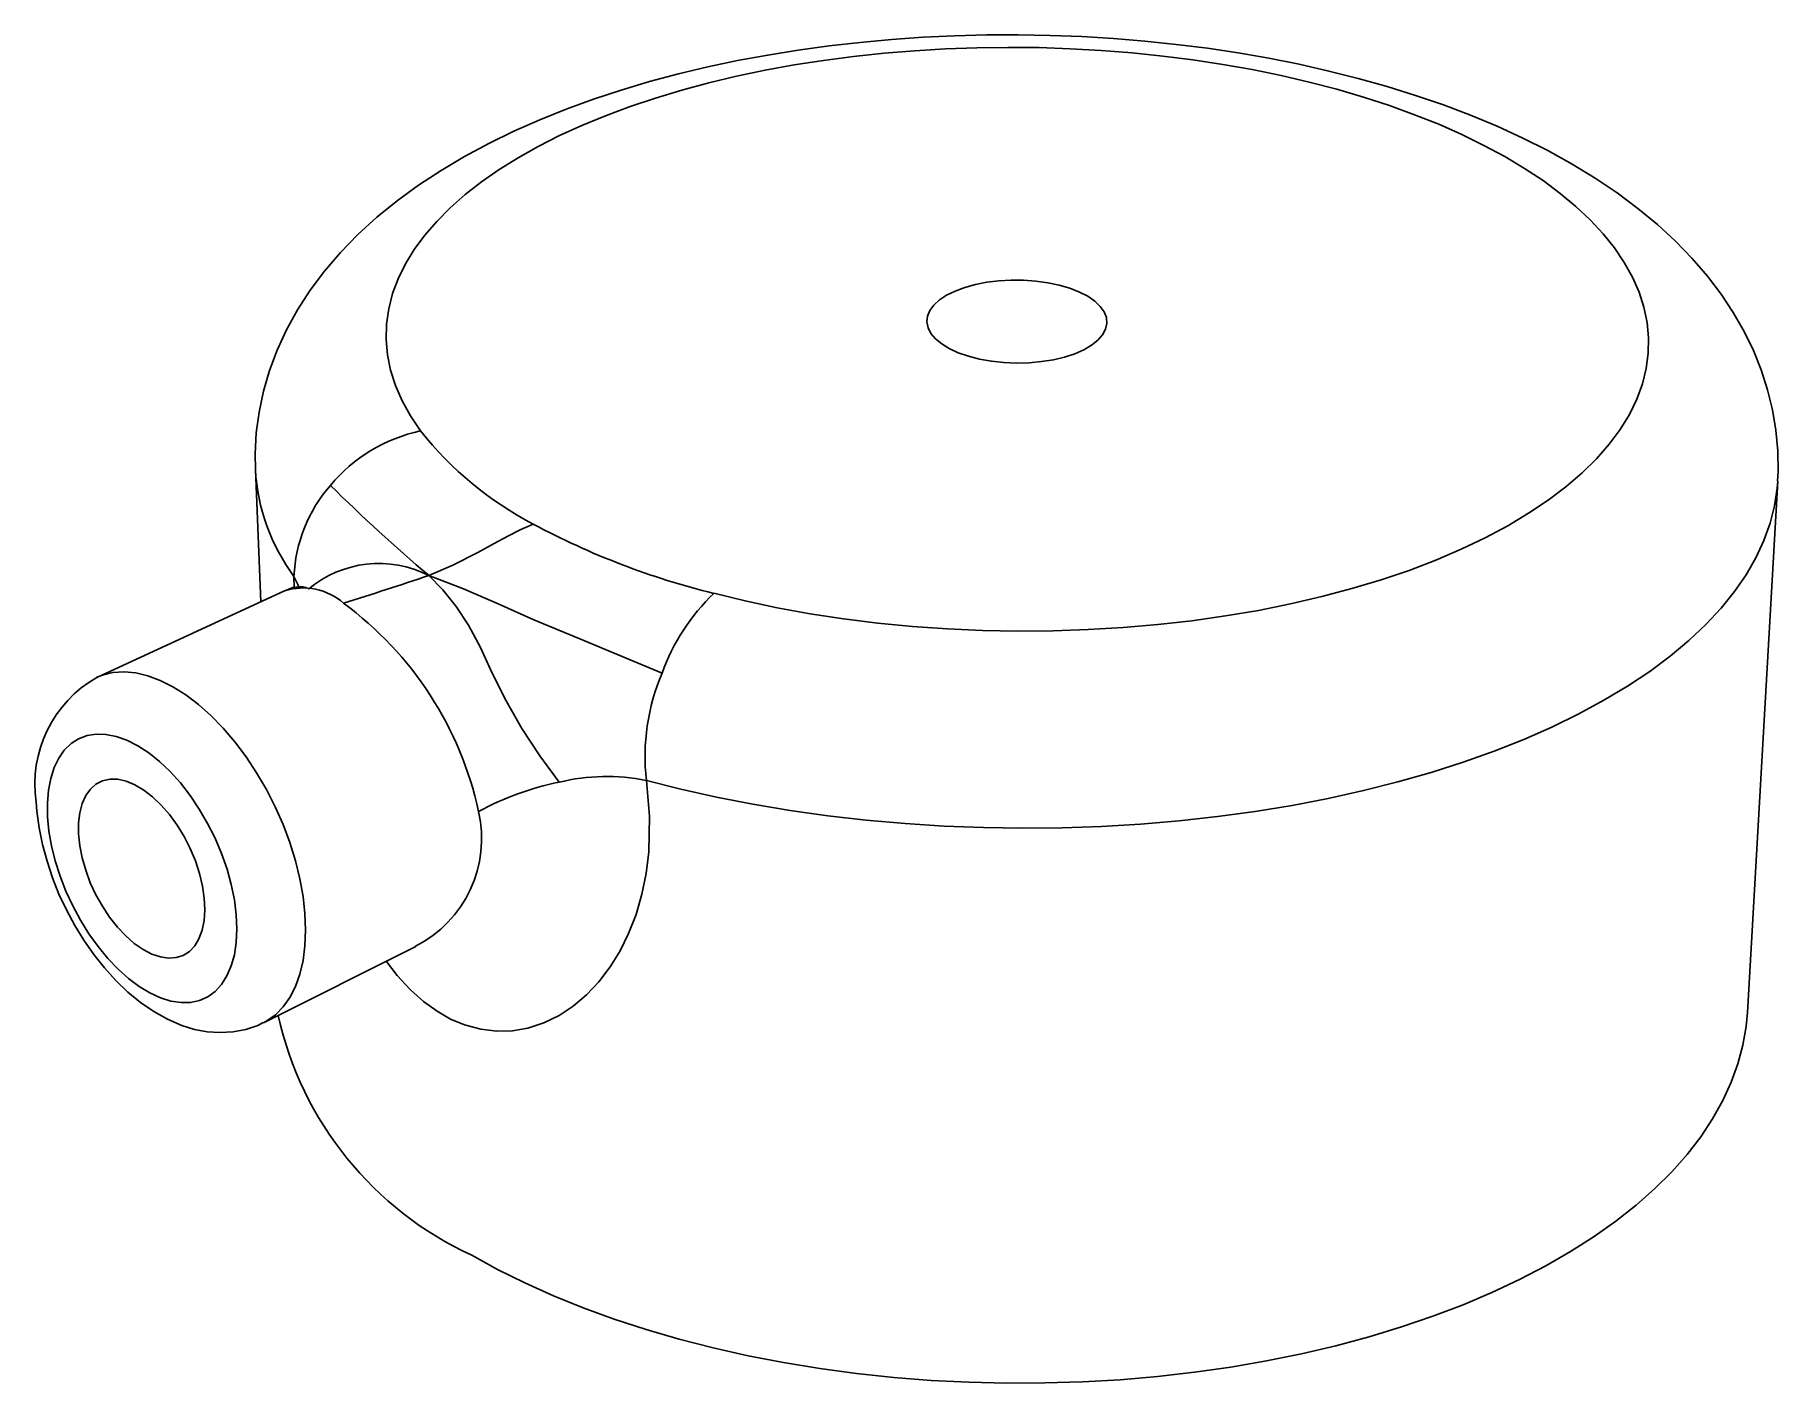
# Model space of a CAD drawing. Extents: x 0 to 124, y 0 to 171.
# Drawn here: x 90.36 to 123.86, y 145.18 to 171.1 of the extents above; entities outside this region: 2.
import ezdxf
from ezdxf.enums import TextEntityAlignment as Align

# ---------------------------------------------------------------- set-up
doc = ezdxf.new("R2010")
doc.units = 0
doc.layers.get('0').update_dxf_attribs({"linetype": 'CONTINUOUS'})

msp = doc.modelspace()

# ---------------------------------------------------------------- linework, layer by layer
at = {"color": 7, "linetype": 'CONTINUOUS'}
for p, q in [((94.598, 162.741), (94.702, 160.198)), ((123.269, 152.301), (123.853, 162.515)), ((95.159, 160.408), (91.548, 158.744)), ((94.751, 152.102), (97.681, 153.567))]:
    msp.add_line(p, q, dxfattribs=at)
at = {"color": 8, "linetype": 'CONTINUOUS'}
msp.add_line((95.34, 160.473), (95.338, 160.686), dxfattribs=at)
at = {"color": 7, "linetype": 'CONTINUOUS'}
for points in [[(123.849, 162.515), (123.86, 162.7), (123.854, 163.099), (123.818, 163.496), (123.752, 163.887), (123.658, 164.274), (123.535, 164.655), (123.384, 165.029), (123.206, 165.397), (122.999, 165.759), (122.764, 166.113), (122.5, 166.46), (122.208, 166.799), (121.888, 167.129), (121.54, 167.45), (121.166, 167.76), (120.766, 168.058), (120.343, 168.343), (119.899, 168.614), (119.435, 168.871), (118.955, 169.112), (118.46, 169.34), (117.95, 169.552), (117.427, 169.75), (116.893, 169.934), (116.347, 170.104), (115.792, 170.26), (115.227, 170.402), (114.654, 170.531), (114.074, 170.647), (113.486, 170.749), (112.893, 170.838), (112.295, 170.914), (111.692, 170.977), (111.086, 171.027), (110.478, 171.063), (109.868, 171.087), (109.257, 171.097), (108.646, 171.095), (108.036, 171.079), (107.428, 171.05), (106.822, 171.008), (106.22, 170.953), (105.622, 170.885), (105.03, 170.804), (104.443, 170.709), (103.864, 170.601), (103.292, 170.48), (102.728, 170.346), (102.174, 170.198), (101.629, 170.036), (101.096, 169.86), (100.573, 169.669), (100.063, 169.464), (99.567, 169.244), (99.084, 169.009), (98.617, 168.758), (98.166, 168.49), (97.734, 168.206), (97.321, 167.906), (96.932, 167.589), (96.568, 167.257), (96.232, 166.912), (95.925, 166.554), (95.649, 166.186), (95.405, 165.809), (95.193, 165.425), (95.014, 165.036), (94.867, 164.642), (94.752, 164.244), (94.669, 163.845), (94.616, 163.444), (94.594, 163.043), (94.601, 162.74)], [(103.409, 160.36), (104.009, 160.214), (104.625, 160.084), (105.257, 159.969), (105.902, 159.871), (106.558, 159.789), (107.223, 159.725), (107.895, 159.677), (108.571, 159.647), (109.249, 159.635), (109.927, 159.64), (110.603, 159.662), (111.275, 159.702), (111.939, 159.76), (112.595, 159.834), (113.24, 159.925), (113.872, 160.033), (114.489, 160.157), (115.089, 160.296), (115.669, 160.45), (116.229, 160.619), (116.767, 160.802), (117.281, 160.997), (117.769, 161.206), (118.23, 161.426), (118.663, 161.657), (119.066, 161.898), (119.44, 162.149), (119.782, 162.408), (120.092, 162.674), (120.369, 162.948), (120.614, 163.227), (120.824, 163.511), (121.001, 163.8), (121.143, 164.092), (121.251, 164.386), (121.325, 164.681), (121.364, 164.977), (121.37, 165.273), (121.342, 165.568), (121.281, 165.861), (121.187, 166.152), (121.061, 166.439), (120.904, 166.722), (120.716, 167), (120.497, 167.272), (120.25, 167.539), (119.974, 167.798), (119.671, 168.05), (119.342, 168.294), (118.987, 168.53), (118.609, 168.756), (118.207, 168.973), (117.783, 169.18), (117.339, 169.377), (116.875, 169.562), (116.393, 169.736), (115.894, 169.899), (115.379, 170.05), (114.85, 170.188), (114.308, 170.314), (113.754, 170.428), (113.189, 170.528), (112.615, 170.616), (112.034, 170.69), (111.446, 170.75), (110.853, 170.797), (110.257, 170.831), (109.658, 170.851), (109.059, 170.857), (108.459, 170.849), (107.862, 170.828), (107.268, 170.793), (106.678, 170.745), (106.094, 170.683), (105.518, 170.607), (104.95, 170.518), (104.392, 170.417), (103.845, 170.302), (103.311, 170.175), (102.791, 170.035), (102.286, 169.883), (101.797, 169.719), (101.326, 169.543), (100.874, 169.357), (100.443, 169.159), (100.033, 168.951), (99.645, 168.733), (99.281, 168.506), (98.942, 168.27), (98.628, 168.025), (98.342, 167.772), (98.083, 167.511), (97.853, 167.244), (97.652, 166.971), (97.482, 166.693), (97.343, 166.409), (97.236, 166.122), (97.162, 165.831), (97.12, 165.538), (97.111, 165.243), (97.136, 164.947), (97.196, 164.651), (97.289, 164.355), (97.416, 164.061), (97.578, 163.77), (97.774, 163.482)], [(110.432, 166.153), (110.248, 166.225), (110.045, 166.285), (109.827, 166.331), (109.597, 166.363), (109.36, 166.38), (109.121, 166.382), (108.884, 166.369), (108.653, 166.341), (108.434, 166.298), (108.229, 166.241), (108.044, 166.172), (107.882, 166.092), (107.745, 166.001), (107.637, 165.903), (107.559, 165.798), (107.514, 165.689), (107.503, 165.578), (107.525, 165.467), (107.58, 165.358), (107.668, 165.253), (107.786, 165.155), (107.933, 165.065), (108.106, 164.985), (108.301, 164.917), (108.515, 164.862), (108.743, 164.822), (108.98, 164.796), (109.223, 164.786), (109.466, 164.792), (109.704, 164.814), (109.933, 164.851), (110.148, 164.902), (110.345, 164.967), (110.519, 165.044), (110.668, 165.131), (110.789, 165.228), (110.879, 165.331), (110.937, 165.439), (110.961, 165.55), (110.952, 165.661), (110.909, 165.771), (110.834, 165.877), (110.728, 165.977), (110.593, 166.07), (110.432, 166.153)], [(99.938, 161.692), (99.685, 161.579), (99.447, 161.462), (99.187, 161.321), (98.874, 161.148), (98.393, 160.903), (97.934, 160.703)], [(95.586, 160.454), (95.573, 160.471), (95.516, 160.486), (95.428, 160.488), (95.32, 160.47), (95.162, 160.41)], [(100.433, 156.728), (100.062, 157.233), (99.72, 157.76), (99.414, 158.295), (99.149, 158.822), (98.922, 159.321), (98.694, 159.745), (98.454, 160.109), (98.201, 160.425), (97.934, 160.703)], [(102.412, 158.827), (101.645, 159.148), (100.834, 159.486), (99.948, 159.852), (99.263, 160.155), (98.598, 160.447), (97.934, 160.703)], [(90.604, 156.064), (90.631, 155.789), (90.68, 155.504), (90.752, 155.215), (90.844, 154.923), (90.957, 154.634), (91.088, 154.35), (91.236, 154.076), (91.4, 153.814), (91.576, 153.568), (91.763, 153.341), (91.959, 153.136), (92.16, 152.955), (92.366, 152.802), (92.572, 152.677), (92.776, 152.583), (92.976, 152.521), (93.17, 152.492), (93.353, 152.496), (93.525, 152.533), (93.683, 152.604), (93.825, 152.707), (93.948, 152.841), (94.052, 153.005), (94.134, 153.196), (94.194, 153.412), (94.23, 153.65), (94.242, 153.908), (94.231, 154.181), (94.195, 154.466), (94.135, 154.76), (94.053, 155.058), (93.948, 155.356), (93.823, 155.651), (93.68, 155.938), (93.519, 156.213), (93.344, 156.473), (93.157, 156.714), (92.96, 156.933), (92.756, 157.127), (92.548, 157.294), (92.338, 157.431), (92.129, 157.537), (91.925, 157.609), (91.727, 157.649), (91.539, 157.654), (91.363, 157.626), (91.201, 157.564), (91.055, 157.47), (90.926, 157.345), (90.818, 157.191), (90.73, 157.009), (90.664, 156.803), (90.621, 156.574), (90.601, 156.327), (90.604, 156.064)], [(91.2, 155.733), (91.2, 155.946), (91.223, 156.143), (91.27, 156.319), (91.338, 156.471), (91.427, 156.596), (91.535, 156.691), (91.661, 156.756), (91.801, 156.787), (91.954, 156.784), (92.115, 156.748), (92.283, 156.679), (92.453, 156.578), (92.623, 156.448), (92.788, 156.29), (92.946, 156.108), (93.094, 155.905), (93.228, 155.685), (93.346, 155.453), (93.446, 155.214), (93.525, 154.972), (93.582, 154.731), (93.616, 154.498), (93.626, 154.276), (93.612, 154.07), (93.574, 153.883), (93.514, 153.72), (93.432, 153.584), (93.331, 153.476), (93.211, 153.4), (93.076, 153.356), (92.929, 153.346), (92.772, 153.369), (92.607, 153.425), (92.44, 153.512), (92.271, 153.629), (92.106, 153.774), (91.947, 153.943), (91.796, 154.134), (91.658, 154.343), (91.533, 154.565), (91.426, 154.797), (91.338, 155.035), (91.27, 155.273), (91.224, 155.507), (91.2, 155.733)], [(90.388, 156.342), (90.401, 156.17), (90.443, 155.851), (90.508, 155.53), (90.594, 155.209), (90.699, 154.891), (90.824, 154.579), (90.967, 154.273), (91.127, 153.975), (91.302, 153.689), (91.493, 153.416), (91.697, 153.158), (91.916, 152.917), (92.146, 152.695), (92.39, 152.495), (92.645, 152.319), (92.91, 152.17), (93.183, 152.053), (93.43, 151.977), (93.674, 151.931), (93.913, 151.914), (94.17, 151.928), (94.416, 151.976), (94.647, 152.054), (94.75, 152.106)], [(123.269, 152.301), (123.245, 152.031), (123.183, 151.672), (123.087, 151.315), (122.959, 150.959), (122.796, 150.607), (122.601, 150.257), (122.372, 149.913), (122.11, 149.573), (121.816, 149.241), (121.489, 148.915), (121.131, 148.598), (120.742, 148.29), (120.322, 147.992), (119.873, 147.704), (119.396, 147.429), (118.891, 147.166), (118.36, 146.916), (117.805, 146.681), (117.225, 146.46), (116.624, 146.255), (116.002, 146.066), (115.361, 145.894), (114.703, 145.739), (114.029, 145.602), (113.342, 145.484), (112.642, 145.384), (111.933, 145.303), (111.217, 145.242), (110.494, 145.2), (109.767, 145.178), (109.039, 145.175), (108.311, 145.192), (107.586, 145.229), (106.865, 145.286), (106.15, 145.362), (105.444, 145.457), (104.748, 145.571), (104.065, 145.703), (103.396, 145.853), (102.743, 146.021), (102.108, 146.206), (101.492, 146.407), (100.897, 146.624), (100.324, 146.856), (99.776, 147.102), (99.253, 147.362), (98.756, 147.634)]]:
    msp.add_lwpolyline(points, dxfattribs=at)
at = {"color": 8, "linetype": 'CONTINUOUS'}
for points in [[(123.853, 162.515), (123.842, 162.38), (123.792, 162.045), (123.708, 161.71), (123.588, 161.376), (123.434, 161.045), (123.245, 160.717), (123.021, 160.392), (122.763, 160.073), (122.47, 159.759), (122.144, 159.451), (121.784, 159.151), (121.392, 158.859), (120.968, 158.576), (120.513, 158.303), (120.028, 158.041), (119.514, 157.79), (118.972, 157.552), (118.403, 157.326), (117.809, 157.114), (117.192, 156.917), (116.553, 156.735), (115.893, 156.568), (115.214, 156.418), (114.519, 156.284), (113.809, 156.167), (113.086, 156.068), (112.351, 155.986), (111.608, 155.923), (110.858, 155.878), (110.104, 155.852), (109.347, 155.844), (108.59, 155.855), (107.834, 155.884), (107.083, 155.932), (106.337, 155.998), (105.6, 156.083), (104.874, 156.185), (104.16, 156.304), (103.46, 156.441), (102.776, 156.594), (102.111, 156.763)], [(95.429, 160.488), (95.422, 160.518), (95.338, 160.686)], [(91.549, 158.745), (91.66, 158.789), (91.861, 158.837), (92.074, 158.851), (92.298, 158.83), (92.531, 158.775), (92.771, 158.686), (93.014, 158.563), (93.259, 158.409), (93.503, 158.223), (93.744, 158.009), (93.978, 157.768), (94.205, 157.503), (94.42, 157.216), (94.622, 156.911), (94.809, 156.59), (94.978, 156.257), (95.129, 155.915), (95.259, 155.568), (95.367, 155.22), (95.453, 154.874), (95.514, 154.534), (95.551, 154.203), (95.563, 153.885), (95.551, 153.583), (95.514, 153.3), (95.453, 153.039), (95.368, 152.802), (95.262, 152.592), (95.134, 152.41), (94.986, 152.259), (94.82, 152.14), (94.751, 152.103)], [(102.111, 156.763), (102.172, 156.068), (102.156, 155.387), (102.106, 154.974), (102.025, 154.575), (101.913, 154.186), (101.77, 153.817), (101.606, 153.486), (101.417, 153.179), (101.199, 152.893), (100.958, 152.638), (100.705, 152.424), (100.435, 152.246), (100.14, 152.102), (99.831, 152.002), (99.539, 151.951), (99.24, 151.942), (98.928, 151.979), (98.616, 152.064), (98.349, 152.176), (98.089, 152.324), (97.827, 152.514), (97.577, 152.738), (97.325, 153.011), (97.115, 153.284)]]:
    msp.add_lwpolyline(points, dxfattribs=at)
at = {"color": 7, "linetype": 'CONTINUOUS'}
for centre, radius, start, end in [((98.407, 160.473), 3.075, 101.8882, 140.3587), ((103.048, 167.657), 6.727, 218.365, 242.4627), ((98.213, 160.548), 2.878, 139.0584, 177.2662), ((119.818, 186.552), 33.869, 225.4055, 229.7497), ((106.916, 174.681), 14.745, 241.7536, 256.2384), ((77.36, 221.507), 64.19, 287.15153, 288.69395), ((92.29, 154.734), 6.75, 12.2357, 53.66), ((106.149, 157.489), 3.968, 133.6602, 160.2932), ((106.217, 157.216), 4.131, 157.0577, 186.2971), ((92.709, 156.699), 2.348, 119.5222, 188.7414), ((101.35, 152.997), 3.842, 78.5862, 103.8056), ((101.512, 151.365), 5.471, 101.3748, 118.6799), ((101.54, 153.685), 6.661, 192.4842, 245.2936)]:
    msp.add_arc(centre, radius, start, end, dxfattribs=at)
at = {"color": 8, "linetype": 'CONTINUOUS'}
for centre, radius, start, end in [((98.393, 162.947), 3.8, 183.1202, 216.5125), ((96.973, 158.832), 2.103, 62.81, 130.1501), ((95.518, 159.298), 1.165, 48.4837, 107.91), ((96.619, 155.647), 2.326, 297.0402, 12.8542)]:
    msp.add_arc(centre, radius, start, end, dxfattribs=at)

# ---------------------------------------------------------------- texts
at = {"color": 7, "linetype": 'CONTINUOUS'}
for s, width, p in [('Edition étudiante de SolidWorks.', 0.667188, (0, 5.449)), ('A usage universitaire uniquement.', 0.668182, (0, 0))]:
    msp.add_text(s, height=3.633, dxfattribs=dict(at, width=width)).set_placement(p, align=Align.BOTTOM_LEFT)

doc.saveas('drawing.dxf')
